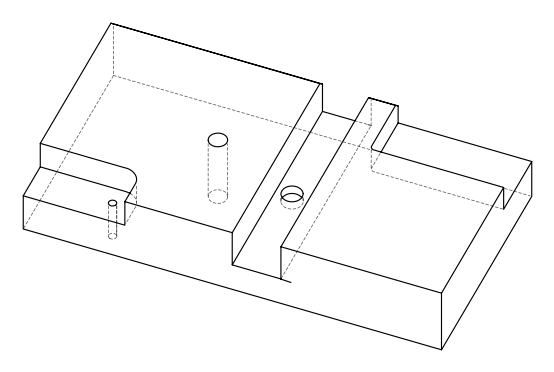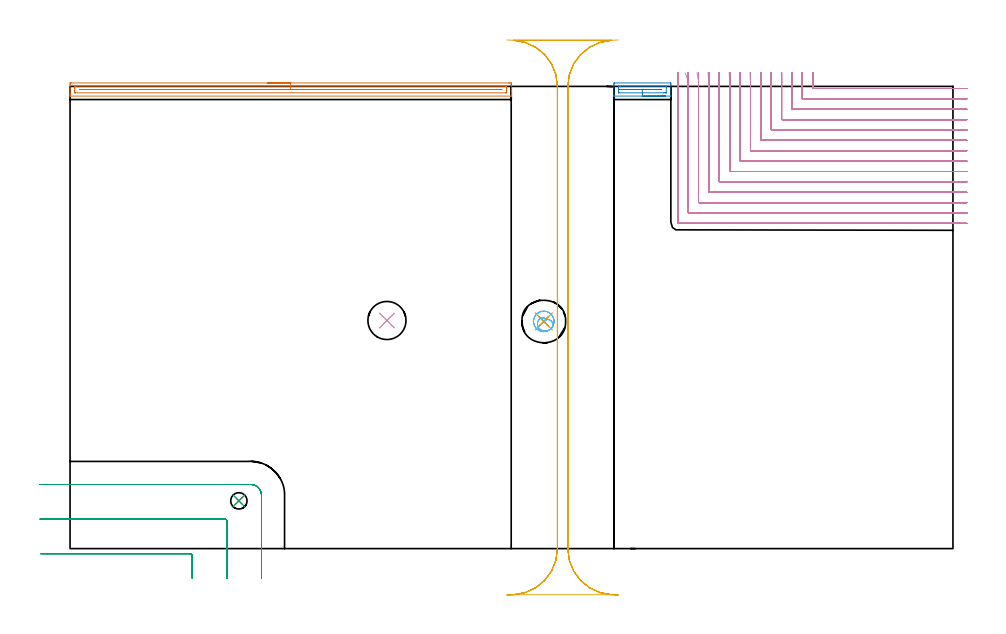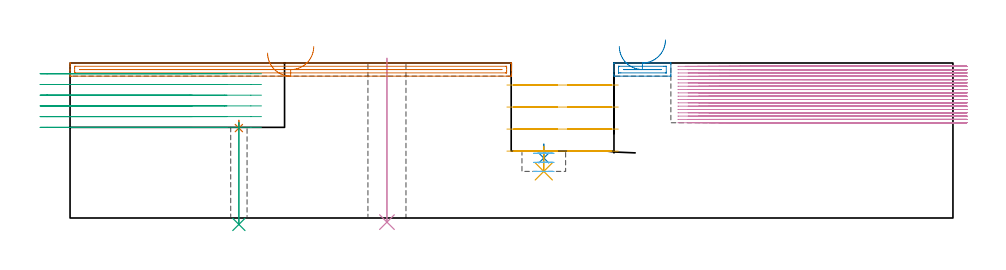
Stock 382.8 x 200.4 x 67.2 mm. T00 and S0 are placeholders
(PLAN: 11 operations, 8 tool changes, 89.2 min)
(1 SPOT_DRILL | STEP1HOLE | NXT0321_9005460120000 | 0.03 min | 3026 mm3)
(2 SPOT_DRILL_1 | STEP1POCKET | NXT0321_9005460120000 | 0.06 min | 4490 mm3)
(3 DRILL_THROUGH_HOLE_INTO_CENTER | STEP1HOLE | NXT0301_042 | 0.18 min | 1563 mm3)
(4 INDEXABLE_INSERT_DRILL_THROUGH_HOLE_FROM_SOLID | STEP1HOLE_1 | NXT0302_004 | 0.29 min | 14344 mm3)
(5 DRILL_BLIND_HOLE_INTO_CENTER | STEP1POCKET | NXT0301_128 | 0.05 min | 688 mm3)
(6 MILL_ROUGH_BLIND_HOLE_CONTOUR | STEP1POCKET | NXT0201_013 | Spiral | 0.61 min | 6465 mm3)
(7 AREA_MILL | FG_CHAMFER_SURFACE | UGT0205_001 | 4.73 min | 3170 mm3)
(8 AREA_MILL_1 | FG_CHAMFER_SURFACE_1 | UGT0205_001 | 0.73 min | 520 mm3)
(9 MILL_CORNER_NOTCH_RECTANGULAR | CORNER_NOTCH_RECTANGULAR | UGT0201_136 | Follow Part, ap 5, ae 75% | 4.27 min | 93768 mm3)
(10 MILL_CORNER_NOTCH_RECTANGULAR_1 | CORNER_NOTCH_RECTANGULAR_1 | NXT0201_008 | Follow Part, ap 1.5, ae 75% | 73.38 min | 197522 mm3)
(11 MILL_RECTANGULAR_SLOT | SLOT_RECTANGULAR | UGT0201_019 | Follow Part, ap 10, ae 75% | 4.87 min | 331398 mm3)
(TOOL NXT0321_9005460120000 | NC Spot Drill, 142deg, 12mm, Carbide, Uncoated | D12 PA142 FL30 Z2)
(TOOL NXT0301_042 | Carbide Drill 7.1mm [860.1-0710-057A1-MM 2214] | D7.1 PA140 FL85 Z2)
(TOOL NXT0302_004 | Index. Insert Drill 16.5mm [880-D1650L20-05] | D16.5 PA176 FL83 Z2)
(TOOL NXT0301_128 | Carbide Drill 12mm [861.1-1200-036A1-GP GC34] | D12 PA150 FL37.4 Z2)
(TOOL NXT0201_013 | ENDMILL 10mm | D10 FL30 Z4)
(TOOL UGT0205_001 | Chamfer Mill 20 x 3 x 45 deg. | D20 FL50 Z2)
(TOOL UGT0201_136 | Carbide End Mill 20.0 | D20 FL30 Z4)
(TOOL NXT0201_008 | ENDMILL 6mm [2P460-0600-NA 1630] | D6 FL26 Z6)
(TOOL UGT0201_019 | End mill 40 mm | D40 FL63 Z6)
(OP 1 SPOT_DRILL)
G17 G21 G94 G90
T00 M6
G54
G17 G0 G90 X73.2 Y20.7 S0 M3
G43 Z77.2 H0
G94 G81 G98 Z38.99 F250. R42.3
G80
M5
M2
(OP 2 SPOT_DRILL_1)
G17 G21 G94 G90
T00 M6
G54
G17 G0 G90 X205.4 Y98.5 S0 M3
G43 Z77.2 H0
G94 G81 G98 Z26. F250. R32.
G80
M5
M2
(OP 3 DRILL_THROUGH_HOLE_INTO_CENTER)
G17 G21 G94 G90
T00 M6
G54
G17 G0 G90 X73.2 Y20.7 S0 M3
G43 Z77.2 H1
G94 G73 G98 Z-2.792 F250. Q7.015 R41.3
G80
M5
M2
(OP 4 INDEXABLE_INSERT_DRILL_THROUGH_HOLE_FROM_SOLID)
G17 G21 G94 G90
T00 M6
G54
G17 G0 G90 X137.4 Y98.9 S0 M3
G43 Z77.2 H1
G94 G81 G98 Z-1.788 F250. R69.2
G80
M5
M2
(OP 5 DRILL_BLIND_HOLE_INTO_CENTER)
G17 G21 G94 G90
T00 M6
G54
G17 G0 G90 X205.4 Y98.5 S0 M3
G43 Z77.2 H1
G94 G81 G98 Z20.2 F250. R31.
G80
M5
M2
(OP 6 MILL_ROUGH_BLIND_HOLE_CONTOUR)
G17 G21 G94 G90
T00 M6
G54
G17 G0 G90 X205.4 Y98.5 S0 M3
G43 Z77.2 H0
Z28.067
G94 G3 X205.644 Y99.896 R0.719 F250.
X203.307 Y99.254 R2.104
X203.973 Y94.922 R2.939
X208.829 Y95.663 R3.691
X208.237 Y101.929 R4.45
X208.829 Y95.663 R-4.45
X208.533 Y98.796 R2.225
X205.4 Y98.5 R2.225
G0 Z24.133
G3 X205.644 Y99.896 R0.719
X203.307 Y99.254 R2.104
X203.973 Y94.922 R2.939
X208.829 Y95.663 R3.691
X208.237 Y101.929 R4.45
X208.829 Y95.663 R-4.45
X208.533 Y98.796 R2.225
X205.4 Y98.5 R2.225
G0 Z20.2
G3 X205.644 Y99.896 R0.719
X203.307 Y99.254 R2.104
X203.973 Y94.922 R2.939
X208.829 Y95.663 R3.691
X208.237 Y101.929 R4.45
X208.829 Y95.663 R-4.45
X208.533 Y98.796 R2.225
X205.4 Y98.5 R2.225
G0 Z77.2
M5
M2
(OP 7 AREA_MILL)
G17 G21 G94 G90
T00 M6
G54
G17 G0 G90 X85.65 Y201.9 S1061 M3
G43 Z77.2 H0
Z71.5
G94 G1 X85.688 Z70.629 F250.
X85.802 Z69.764
X85.991 Z68.912
X86.253 Z68.08
X86.587 Z67.274
X86.99 Z66.5
X87.459 Z65.764
X87.99 Z65.072
X88.579 Z64.429
X89.222 Z63.84
X89.914 Z63.309
X90.65 Z62.84
X91.424 Z62.437
X92.23 Z62.103
X93.062 Z61.841
X93.914 Z61.652
X94.778 Z61.538
X95.65 Z61.5
X190.079
X190.695 Y201.897 Z61.503
X191.293 Y201.891 Z61.505
X191.296 Y201.885 Z61.511
X191.3 Y201.283 Z62.113
Y200.996 Z62.4
Y199.497 Z63.898
Y198.922 Z64.475
Y198.603 Z64.793
Y198.028 Z65.368
Y197.71 Z65.685
Y197.074 Z66.326
Y196.639 Z66.76
Y196.26 Z67.131
Y196.214 Z67.176
X191.292 Y196.202 Z67.188
X191.142 Y196.2 Z67.2
X0.159
X0.01 Y196.202 Z67.188
X0.007 Y196.258 Z67.134
X0. Y196.64 Z66.76
Y197.073 Z66.326
Y197.71 Z65.685
Y198.922 Z64.475
Y199.497 Z63.898
X0.001 Y201.283 Z62.113
X0.004 Y201.885 Z61.511
X0.007 Y201.891 Z61.505
X0.605 Y201.9 Z61.5
X95.65
Y200.486 Z62.914
X188.91
X189.006 Y200.485 Z62.915
X189.197 Y200.479 Z62.921
X189.291 Y200.473 Z62.927
X189.295 Y200.445 Z62.955
X189.298 Y200.39 Z63.01
X189.3 Y199.999 Z63.401
Y199.497 Z63.903
Y198.603 Z64.797
X189.299 Y198.214 Z65.186
X189.29 Y197.71 Z65.69
X189.283 Y197.621 Z65.779
X189.101 Y197.616 Z65.784
X189.005 Y197.615 Z65.785
X2.39 Y197.614 Z65.786
X2.294 Y197.615 Z65.785
X2.104 Y197.621 Z65.779
X2.009 Y197.627 Z65.773
X2.005 Y197.655 Z65.745
X2.002 Y197.71 Z65.69
X2. Y198.1 Z65.3
Y198.603 Z64.797
Y199.497 Z63.903
X2.001 Y199.886 Z63.514
X2.01 Y200.39 Z63.01
X2.017 Y200.479 Z62.921
X2.199 Y200.484 Z62.916
X2.295 Y200.485 Z62.915
X95.65 Y200.486 Z62.914
Y199.071 Z64.329
X186.7
X187.125 Y199.064 Z64.336
X187.25 Y199.049 Z64.351
X187.166 Y199.035 Z64.365
X187.125 Y199.033 Z64.367
X186.699 Y199.029 Z64.371
X186.276 Y199.028 Z64.372
X4.642 Y199.029 Z64.371
X4.218 Y199.033 Z64.367
X4.175 Y199.036 Z64.364
X4.05 Y199.051 Z64.349
X4.134 Y199.065 Z64.335
X4.175 Y199.066 Z64.334
X4.6 Y199.071 Z64.329
X4.643
X95.65
X96.522 Z64.367
X97.387 Z64.48
X98.238 Z64.669
X99.07 Z64.932
X99.876 Z65.265
X100.65 Z65.668
X101.386 Z66.137
X102.078 Z66.668
X102.721 Z67.257
X103.31 Z67.901
X103.842 Z68.593
X104.31 Z69.329
X104.713 Z70.102
X105.047 Z70.908
X105.309 Z71.74
X105.498 Z72.592
X105.612 Z73.457
X105.65 Z74.329
G0 Z77.2
M5
M2
(OP 8 AREA_MILL_1)
G17 G21 G94 G90
T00 M6
G54
G17 G0 G90 X258.15 Y196.2 S1061 M3
G43 Z77.2 H0
G94 G1 X258.112 Z76.328 F250.
X257.998 Z75.463
X257.809 Z74.612
X257.547 Z73.78
X257.213 Z72.974
X256.81 Z72.2
X256.341 Z71.464
X255.81 Z70.772
X255.221 Z70.129
X254.578 Z69.54
X253.886 Z69.008
X253.15 Z68.54
X252.376 Z68.137
X251.57 Z67.803
X250.738 Z67.541
X249.886 Z67.352
X249.022 Z67.238
X248.15 Z67.2
X235.81
X235.802 Y196.201 Z67.198
X235.8 Y196.204 Z67.195
Y201.304 Z62.096
Y201.891 Z61.505
X236.114 Y201.9 Z61.5
X260.186 Y201.899 Z61.501
X260.5 Y201.891 Z61.505
Y201.304 Z62.096
Y196.204 Z67.195
X260.497 Y196.201 Z67.198
X260.49 Y196.2 Z67.2
X248.15
Y197.614 Z65.786
X238.014 Y197.615 Z65.785
X237.919 Y197.616 Z65.784
X237.857 Y197.618 Z65.782
X237.814 Y197.621 Z65.779
X237.81 Y197.639 Z65.761
X237.806 Y197.71 Z65.69
X237.801 Y197.926 Z65.474
Y200.39 Z63.01
X237.802 Y200.444 Z62.956
X237.806 Y200.47 Z62.93
X237.809 Y200.478 Z62.922
X237.826 Y200.48 Z62.92
X237.92 Y200.484 Z62.916
X238.014 Y200.485 Z62.915
X238.8 Y200.486 Z62.914
X258.286 Y200.485 Z62.915
X258.381 Y200.484 Z62.916
X258.443 Y200.482 Z62.918
X258.486 Y200.479 Z62.921
X258.49 Y200.461 Z62.939
X258.494 Y200.39 Z63.01
X258.499 Y200.174 Z63.226
Y197.71 Z65.69
X258.497 Y197.656 Z65.744
X258.494 Y197.63 Z65.77
X258.491 Y197.622 Z65.778
X258.474 Y197.62 Z65.78
X258.379 Y197.616 Z65.784
X258.286 Y197.615 Z65.785
X257.499 Y197.614 Z65.786
X248.15
Y199.028 Z64.372
X240.701
X240.238 Y199.029 Z64.371
X240.196 Y199.031 Z64.369
X239.929 Y199.05 Z64.35
X240.198 Y199.069 Z64.331
X240.239 Y199.071 Z64.329
X247.919 Y199.072 Z64.328
X256.062 Y199.071 Z64.329
X256.104 Y199.069 Z64.331
X256.382 Y199.051 Z64.349
X256.097 Y199.035 Z64.365
X255.685 Y199.029 Z64.371
X255.642
X248.15 Y199.028 Z64.372
X247.278 Z64.41
X246.413 Z64.523
X245.562 Z64.712
X244.73 Z64.975
X243.924 Z65.308
X243.15 Z65.711
X242.414 Z66.18
X241.722 Z66.711
X241.079 Z67.301
X240.49 Z67.944
X239.958 Z68.636
X239.49 Z69.372
X239.087 Z70.145
X238.753 Z70.951
X238.491 Z71.783
X238.302 Z72.635
X238.188 Z73.5
X238.15 Z74.372
G0 Z77.2
M5
M2
(OP 9 MILL_CORNER_NOTCH_RECTANGULAR)
G17 G21 G94 G90
T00 M6
G54
G17 G0 G90 X53. Y-13. S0 M3
G43 Z77.2 H0
Z62.55
G94 G1 Y-10. F250.
Y-3.195 F500.
G3 X52.005 Y-2.2 R1.
G1 X-9.755
X-12.755 F250.
G0 Z77.2
X68. Y-13.
Z62.55
G1 Y-10.
Y11.805 F500.
G3 X67.005 Y12.8 R1.
G1 X-10.
X-13. F250.
G0 Z77.2
X83. Y-13.
Z62.55
G1 Y-10.
Y23.2 F500.
G3 X78.4 Y27.8 R4.6
G1 X-10.
X-13. F250.
G0 Z77.2
X53. Y-13.
Z57.9
G1 Y-10.
Y-3.195 F500.
G3 X52.005 Y-2.2 R1.
G1 X-9.755
X-12.755 F250.
G0 Z77.2
X68. Y-13.
Z57.9
G1 Y-10.
Y11.805 F500.
G3 X67.005 Y12.8 R1.
G1 X-10.
X-13. F250.
G0 Z77.2
X83. Y-13.
Z57.9
G1 Y-10.
Y23.2 F500.
G3 X78.4 Y27.8 R4.6
G1 X-10.
X-13. F250.
G0 Z77.2
X53. Y-13.
Z53.25
G1 Y-10.
Y-3.195 F500.
G3 X52.005 Y-2.2 R1.
G1 X-9.755
X-12.755 F250.
G0 Z77.2
X68. Y-13.
Z53.25
G1 Y-10.
Y11.805 F500.
G3 X67.005 Y12.8 R1.
G1 X-10.
X-13. F250.
G0 Z77.2
X83. Y-13.
Z53.25
G1 Y-10.
Y23.2 F500.
G3 X78.4 Y27.8 R4.6
G1 X-10.
X-13. F250.
G0 Z77.2
X53. Y-13.
Z48.6
G1 Y-10.
Y-3.195 F500.
G3 X52.005 Y-2.2 R1.
G1 X-9.755
X-12.755 F250.
G0 Z77.2
X68. Y-13.
Z48.6
G1 Y-10.
Y11.805 F500.
G3 X67.005 Y12.8 R1.
G1 X-10.
X-13. F250.
G0 Z77.2
X83. Y-13.
Z48.6
G1 Y-10.
Y23.2 F500.
G3 X78.4 Y27.8 R4.6
G1 X-10.
X-13. F250.
G0 Z77.2
X53. Y-13.
Z43.95
G1 Y-10.
Y-3.195 F500.
G3 X52.005 Y-2.2 R1.
G1 X-9.755
X-12.755 F250.
G0 Z77.2
X68. Y-13.
Z43.95
G1 Y-10.
Y11.805 F500.
G3 X67.005 Y12.8 R1.
G1 X-10.
X-13. F250.
G0 Z77.2
X83. Y-13.
Z43.95
G1 Y-10.
Y23.2 F500.
G3 X78.4 Y27.8 R4.6
G1 X-10.
X-13. F250.
G0 Z77.2
X53. Y-13.
Z39.3
G1 Y-10.
Y-3.195 F500.
G3 X52.005 Y-2.2 R1.
G1 X-9.755
X-12.755 F250.
G0 Z77.2
X68. Y-13.
Z39.3
G1 Y-10.
Y11.805 F500.
G3 X67.005 Y12.8 R1.
G1 X-10.
X-13. F250.
G0 Z77.2
X83. Y-13.
Z39.3
G1 Y-10.
Y23.2 F500.
G3 X78.4 Y27.8 R4.6
G1 X-10.
X-13. F250.
G0 Z77.2
M5
M2
(OP 10 MILL_CORNER_NOTCH_RECTANGULAR_1)
G17 G21 G94 G90
T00 M6
G54
G17 G0 G90 X321.903 Y206.399 S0 M3
G43 Z77.2 H1
Z65.761
G94 G1 X321.981 Y203.4 F250.
G2 X322. Y201.89 R58.5 F500.
G1 Y199.795
G3 X322.295 Y199.5 R0.3
G1 X385.8
X388.8 F250.
G0 Z77.2
X317.395 Y206.399
Z65.761
G1 X317.479 Y203.4
G2 X317.5 Y201.89 R54. F500.
G1 Y195.296
G3 X317.796 Y195. R0.3
G1 X385.8
X388.8 F250.
G0 Z77.2
X312.885 Y206.399
Z65.761
G1 X312.977 Y203.4
G2 X313. Y201.89 R49.5 F500.
G1 Y190.796
G3 X313.296 Y190.5 R0.3
G1 X385.8
X388.8 F250.
G0 Z77.2
X308.374 Y206.398
Z65.761
G1 X308.475 Y203.4
G2 X308.5 Y201.89 R45. F500.
G1 Y186.296
G3 X308.796 Y186. R0.3
G1 X385.8
X388.8 F250.
G0 Z77.2
X303.86 Y206.398
Z65.761
G1 X303.972 Y203.4
G2 X304. Y201.89 R40.5 F500.
G1 Y181.796
G3 X304.296 Y181.5 R0.3
G1 X385.8
X388.8 F250.
G0 Z77.2
X299.343 Y206.397
Z65.761
G1 X299.468 Y203.4
G2 X299.5 Y201.89 R36. F500.
G1 Y177.296
G3 X299.796 Y177. R0.3
G1 X385.8
X388.8 F250.
G0 Z77.2
X294.82 Y206.397
Z65.761
G1 X294.964 Y203.4
G2 X295. Y201.89 R31.5 F500.
G1 Y172.796
G3 X295.296 Y172.5 R0.3
G1 X385.8
X388.8 F250.
G0 Z77.2
X290.29 Y206.395
Z65.761
G1 X290.458 Y203.4
G2 X290.5 Y201.89 R27. F500.
G1 Y168.297
G3 X290.797 Y168. R0.3
G1 X385.8
X388.8 F250.
G0 Z77.2
X285.748 Y206.393
Z65.761
G1 X285.949 Y203.4
G2 X286. Y201.89 R22.5 F500.
G1 Y163.797
G3 X286.297 Y163.5 R0.3
G1 X385.8
X388.8 F250.
G0 Z77.2
X281.185 Y206.389
Z65.761
G1 X281.437 Y203.4
G2 X281.5 Y201.89 R18. F500.
G1 Y159.297
G3 X281.797 Y159. R0.3
G1 X385.8
X388.8 F250.
G0 Z77.2
X276.58 Y206.381
Z65.761
G1 X276.915 Y203.4
G2 X277. Y201.89 R13.5 F500.
G1 Y154.797
G3 X277.297 Y154.5 R0.3
G1 X385.8
X388.8 F250.
G0 Z77.2
X271.869 Y206.357
Z65.761
G1 X272.372 Y203.4
G2 X272.5 Y201.89 R9. F500.
G1 Y150.297
G3 X272.797 Y150. R0.3
G1 X385.8
X388.8 F250.
G0 Z77.2
X266.733 Y206.226
Z65.761
G1 X267.739 Y203.4
G2 X268. Y201.89 R4.5 F500.
G1 Y145.797
G3 X268.297 Y145.5 R0.3
G1 X385.8
X388.8 F250.
G0 Z77.2
X263.5 Y204.89
Z65.761
G1 Y201.89
Y141.298 F500.
G3 X263.798 Y141. R0.3
G1 X385.8
X388.8 F250.
G0 Z77.2
X321.989 Y206.4
Z64.322
G1 X322. Y203.4
Y203.186 F500.
Y199.795
G3 X322.295 Y199.5 R0.3
G1 X385.8
X388.8 F250.
G0 Z77.2
X317.488 Y206.4
Z64.322
G1 X317.5 Y203.4
Y203.186 F500.
Y195.296
G3 X317.796 Y195. R0.3
G1 X385.8
X388.8 F250.
G0 Z77.2
X312.987 Y206.4
Z64.322
G1 X313. Y203.4
Y203.186 F500.
Y190.796
G3 X313.296 Y190.5 R0.3
G1 X385.8
X388.8 F250.
G0 Z77.2
X308.485 Y206.4
Z64.322
G1 X308.499 Y203.4
X308.5 Y203.186 F500.
Y186.296
G3 X308.796 Y186. R0.3
G1 X385.8
X388.8 F250.
G0 Z77.2
X303.984 Y206.4
Z64.322
G1 X303.999 Y203.4
X304. Y203.186 F500.
Y181.796
G3 X304.296 Y181.5 R0.3
G1 X385.8
X388.8 F250.
G0 Z77.2
X299.482 Y206.4
Z64.322
G1 X299.499 Y203.4
X299.5 Y203.186 F500.
Y177.296
G3 X299.796 Y177. R0.3
G1 X385.8
X388.8 F250.
G0 Z77.2
X294.979 Y206.4
Z64.322
G1 X294.999 Y203.4
X295. Y203.186 F500.
Y172.796
G3 X295.296 Y172.5 R0.3
G1 X385.8
X388.8 F250.
G0 Z77.2
X290.475 Y206.4
Z64.322
G1 X290.499 Y203.4
X290.5 Y203.186 F500.
Y168.297
G3 X290.797 Y168. R0.3
G1 X385.8
X388.8 F250.
G0 Z77.2
X285.971 Y206.4
Z64.322
G1 X285.999 Y203.4
G2 X286. Y203.186 R22.5 F500.
G1 Y163.797
G3 X286.297 Y163.5 R0.3
G1 X385.8
X388.8 F250.
G0 Z77.2
X281.463 Y206.4
Z64.322
G1 X281.499 Y203.4
G2 X281.5 Y203.186 R18. F500.
G1 Y159.297
G3 X281.797 Y159. R0.3
G1 X385.8
X388.8 F250.
G0 Z77.2
X276.951 Y206.4
Z64.322
G1 X276.998 Y203.4
G2 X277. Y203.186 R13.5 F500.
G1 Y154.797
G3 X277.297 Y154.5 R0.3
G1 X385.8
X388.8 F250.
G0 Z77.2
X272.426 Y206.399
Z64.322
G1 X272.497 Y203.4
G2 X272.5 Y203.186 R9. F500.
G1 Y150.297
G3 X272.797 Y150. R0.3
G1 X385.8
X388.8 F250.
G0 Z77.2
X267.853 Y206.397
Z64.322
G1 X267.995 Y203.4
G2 X268. Y203.186 R4.5 F500.
G1 Y145.797
G3 X268.297 Y145.5 R0.3
G1 X385.8
X388.8 F250.
G0 Z77.2
X263.5 Y206.186
Z64.322
G1 Y203.186
Y141.298 F500.
G3 X263.798 Y141. R0.3
G1 X385.8
X388.8 F250.
G0 Z77.2
X322. Y206.4
Z62.883
G1 Y203.4
Y199.795 F500.
G3 X322.295 Y199.5 R0.3
G1 X385.8
X388.8 F250.
G0 Z77.2
X317.5 Y206.4
Z62.883
G1 Y203.4
Y195.296 F500.
G3 X317.796 Y195. R0.3
G1 X385.8
X388.8 F250.
G0 Z77.2
X313. Y206.4
Z62.883
G1 Y203.4
Y190.796 F500.
G3 X313.296 Y190.5 R0.3
G1 X385.8
X388.8 F250.
G0 Z77.2
X308.5 Y206.4
Z62.883
G1 Y203.4
Y186.296 F500.
G3 X308.796 Y186. R0.3
G1 X385.8
X388.8 F250.
G0 Z77.2
X304. Y206.4
Z62.883
G1 Y203.4
Y181.796 F500.
G3 X304.296 Y181.5 R0.3
G1 X385.8
X388.8 F250.
G0 Z77.2
X299.5 Y206.4
Z62.883
G1 Y203.4
Y177.296 F500.
G3 X299.796 Y177. R0.3
G1 X385.8
X388.8 F250.
G0 Z77.2
X295. Y206.4
Z62.883
G1 Y203.4
Y172.796 F500.
G3 X295.296 Y172.5 R0.3
G1 X385.8
X388.8 F250.
G0 Z77.2
X290.5 Y206.4
Z62.883
G1 Y203.4
Y168.297 F500.
G3 X290.797 Y168. R0.3
G1 X385.8
X388.8 F250.
G0 Z77.2
X286. Y206.4
Z62.883
G1 Y203.4
Y163.797 F500.
G3 X286.297 Y163.5 R0.3
G1 X385.8
X388.8 F250.
G0 Z77.2
X281.5 Y206.4
Z62.883
G1 Y203.4
Y159.297 F500.
G3 X281.797 Y159. R0.3
G1 X385.8
X388.8 F250.
G0 Z77.2
X277. Y206.4
Z62.883
G1 Y203.4
Y154.797 F500.
G3 X277.297 Y154.5 R0.3
G1 X385.8
X388.8 F250.
G0 Z77.2
X272.5 Y206.4
Z62.883
G1 Y203.4
Y150.297 F500.
G3 X272.797 Y150. R0.3
G1 X385.8
X388.8 F250.
G0 Z77.2
X268. Y206.4
Z62.883
G1 Y203.4
Y145.797 F500.
G3 X268.297 Y145.5 R0.3
G1 X385.8
X388.8 F250.
G0 Z77.2
X263.5 Y206.4
Z62.883
G1 Y203.4
Y141.298 F500.
G3 X263.798 Y141. R0.3
G1 X385.8
X388.8 F250.
G0 Z77.2
X322. Y206.4
Z61.444
G1 Y203.4
Y199.795 F500.
G3 X322.295 Y199.5 R0.3
G1 X385.8
X388.8 F250.
G0 Z77.2
X317.5 Y206.4
Z61.444
G1 Y203.4
Y195.296 F500.
G3 X317.796 Y195. R0.3
G1 X385.8
X388.8 F250.
G0 Z77.2
X313. Y206.4
Z61.444
G1 Y203.4
Y190.796 F500.
G3 X313.296 Y190.5 R0.3
G1 X385.8
X388.8 F250.
G0 Z77.2
X308.5 Y206.4
Z61.444
G1 Y203.4
Y186.296 F500.
G3 X308.796 Y186. R0.3
G1 X385.8
X388.8 F250.
G0 Z77.2
X304. Y206.4
Z61.444
G1 Y203.4
Y181.796 F500.
G3 X304.296 Y181.5 R0.3
G1 X385.8
X388.8 F250.
G0 Z77.2
X299.5 Y206.4
Z61.444
G1 Y203.4
Y177.296 F500.
G3 X299.796 Y177. R0.3
G1 X385.8
X388.8 F250.
G0 Z77.2
X295. Y206.4
Z61.444
G1 Y203.4
Y172.796 F500.
G3 X295.296 Y172.5 R0.3
G1 X385.8
X388.8 F250.
G0 Z77.2
X290.5 Y206.4
Z61.444
G1 Y203.4
Y168.297 F500.
G3 X290.797 Y168. R0.3
G1 X385.8
X388.8 F250.
G0 Z77.2
X286. Y206.4
Z61.444
G1 Y203.4
Y163.797 F500.
G3 X286.297 Y163.5 R0.3
G1 X385.8
X388.8 F250.
G0 Z77.2
X281.5 Y206.4
Z61.444
G1 Y203.4
Y159.297 F500.
G3 X281.797 Y159. R0.3
G1 X385.8
X388.8 F250.
G0 Z77.2
X277. Y206.4
Z61.444
G1 Y203.4
Y154.797 F500.
G3 X277.297 Y154.5 R0.3
G1 X385.8
X388.8 F250.
G0 Z77.2
X272.5 Y206.4
Z61.444
G1 Y203.4
Y150.297 F500.
G3 X272.797 Y150. R0.3
G1 X385.8
X388.8 F250.
G0 Z77.2
X268. Y206.4
Z61.444
G1 Y203.4
Y145.797 F500.
G3 X268.297 Y145.5 R0.3
G1 X385.8
X388.8 F250.
G0 Z77.2
X263.5 Y206.4
Z61.444
G1 Y203.4
Y141.298 F500.
G3 X263.798 Y141. R0.3
G1 X385.8
X388.8 F250.
G0 Z77.2
X322. Y206.4
Z60.005
G1 Y203.4
Y199.795 F500.
G3 X322.295 Y199.5 R0.3
G1 X385.8
X388.8 F250.
G0 Z77.2
X317.5 Y206.4
Z60.005
G1 Y203.4
Y195.296 F500.
G3 X317.796 Y195. R0.3
G1 X385.8
X388.8 F250.
G0 Z77.2
X313. Y206.4
Z60.005
G1 Y203.4
Y190.796 F500.
G3 X313.296 Y190.5 R0.3
G1 X385.8
X388.8 F250.
G0 Z77.2
X308.5 Y206.4
Z60.005
G1 Y203.4
Y186.296 F500.
G3 X308.796 Y186. R0.3
G1 X385.8
X388.8 F250.
G0 Z77.2
X304. Y206.4
Z60.005
G1 Y203.4
Y181.796 F500.
G3 X304.296 Y181.5 R0.3
G1 X385.8
X388.8 F250.
G0 Z77.2
X299.5 Y206.4
Z60.005
G1 Y203.4
Y177.296 F500.
G3 X299.796 Y177. R0.3
G1 X385.8
X388.8 F250.
G0 Z77.2
X295. Y206.4
Z60.005
G1 Y203.4
Y172.796 F500.
G3 X295.296 Y172.5 R0.3
G1 X385.8
X388.8 F250.
G0 Z77.2
X290.5 Y206.4
Z60.005
G1 Y203.4
Y168.297 F500.
G3 X290.797 Y168. R0.3
G1 X385.8
X388.8 F250.
G0 Z77.2
X286. Y206.4
Z60.005
G1 Y203.4
Y163.797 F500.
G3 X286.297 Y163.5 R0.3
G1 X385.8
X388.8 F250.
G0 Z77.2
X281.5 Y206.4
Z60.005
G1 Y203.4
Y159.297 F500.
G3 X281.797 Y159. R0.3
G1 X385.8
X388.8 F250.
G0 Z77.2
X277. Y206.4
Z60.005
G1 Y203.4
Y154.797 F500.
G3 X277.297 Y154.5 R0.3
G1 X385.8
X388.8 F250.
G0 Z77.2
X272.5 Y206.4
Z60.005
G1 Y203.4
Y150.297 F500.
G3 X272.797 Y150. R0.3
G1 X385.8
X388.8 F250.
G0 Z77.2
X268. Y206.4
Z60.005
G1 Y203.4
Y145.797 F500.
G3 X268.297 Y145.5 R0.3
G1 X385.8
X388.8 F250.
G0 Z77.2
X263.5 Y206.4
Z60.005
G1 Y203.4
Y141.298 F500.
G3 X263.798 Y141. R0.3
G1 X385.8
X388.8 F250.
G0 Z77.2
X322. Y206.4
Z58.567
G1 Y203.4
Y199.795 F500.
G3 X322.295 Y199.5 R0.3
G1 X385.8
X388.8 F250.
G0 Z77.2
X317.5 Y206.4
Z58.567
G1 Y203.4
Y195.296 F500.
G3 X317.796 Y195. R0.3
G1 X385.8
X388.8 F250.
G0 Z77.2
X313. Y206.4
Z58.567
G1 Y203.4
Y190.796 F500.
G3 X313.296 Y190.5 R0.3
G1 X385.8
X388.8 F250.
G0 Z77.2
X308.5 Y206.4
Z58.567
G1 Y203.4
Y186.296 F500.
G3 X308.796 Y186. R0.3
G1 X385.8
X388.8 F250.
G0 Z77.2
X304. Y206.4
Z58.567
G1 Y203.4
Y181.796 F500.
G3 X304.296 Y181.5 R0.3
G1 X385.8
X388.8 F250.
G0 Z77.2
X299.5 Y206.4
Z58.567
G1 Y203.4
Y177.296 F500.
G3 X299.796 Y177. R0.3
G1 X385.8
X388.8 F250.
G0 Z77.2
X295. Y206.4
Z58.567
G1 Y203.4
Y172.796 F500.
G3 X295.296 Y172.5 R0.3
G1 X385.8
X388.8 F250.
G0 Z77.2
X290.5 Y206.4
Z58.567
G1 Y203.4
Y168.297 F500.
G3 X290.797 Y168. R0.3
G1 X385.8
X388.8 F250.
G0 Z77.2
X286. Y206.4
Z58.567
G1 Y203.4
Y163.797 F500.
G3 X286.297 Y163.5 R0.3
G1 X385.8
X388.8 F250.
G0 Z77.2
X281.5 Y206.4
Z58.567
G1 Y203.4
Y159.297 F500.
G3 X281.797 Y159. R0.3
G1 X385.8
X388.8 F250.
G0 Z77.2
X277. Y206.4
Z58.567
G1 Y203.4
Y154.797 F500.
G3 X277.297 Y154.5 R0.3
G1 X385.8
X388.8 F250.
G0 Z77.2
X272.5 Y206.4
Z58.567
G1 Y203.4
Y150.297 F500.
G3 X272.797 Y150. R0.3
G1 X385.8
X388.8 F250.
G0 Z77.2
X268. Y206.4
Z58.567
G1 Y203.4
Y145.797 F500.
G3 X268.297 Y145.5 R0.3
G1 X385.8
X388.8 F250.
G0 Z77.2
X263.5 Y206.4
Z58.567
G1 Y203.4
Y141.298 F500.
G3 X263.798 Y141. R0.3
G1 X385.8
X388.8 F250.
G0 Z77.2
X322. Y206.4
Z57.128
G1 Y203.4
Y199.795 F500.
G3 X322.295 Y199.5 R0.3
G1 X385.8
X388.8 F250.
G0 Z77.2
X317.5 Y206.4
Z57.128
G1 Y203.4
Y195.296 F500.
G3 X317.796 Y195. R0.3
G1 X385.8
X388.8 F250.
G0 Z77.2
X313. Y206.4
Z57.128
G1 Y203.4
Y190.796 F500.
G3 X313.296 Y190.5 R0.3
G1 X385.8
X388.8 F250.
G0 Z77.2
X308.5 Y206.4
Z57.128
G1 Y203.4
Y186.296 F500.
G3 X308.796 Y186. R0.3
G1 X385.8
X388.8 F250.
G0 Z77.2
X304. Y206.4
Z57.128
G1 Y203.4
Y181.796 F500.
G3 X304.296 Y181.5 R0.3
G1 X385.8
X388.8 F250.
G0 Z77.2
X299.5 Y206.4
Z57.128
G1 Y203.4
Y177.296 F500.
G3 X299.796 Y177. R0.3
G1 X385.8
X388.8 F250.
G0 Z77.2
X295. Y206.4
Z57.128
G1 Y203.4
Y172.796 F500.
G3 X295.296 Y172.5 R0.3
G1 X385.8
X388.8 F250.
G0 Z77.2
X290.5 Y206.4
Z57.128
G1 Y203.4
Y168.297 F500.
G3 X290.797 Y168. R0.3
G1 X385.8
X388.8 F250.
G0 Z77.2
X286. Y206.4
Z57.128
G1 Y203.4
Y163.797 F500.
G3 X286.297 Y163.5 R0.3
G1 X385.8
X388.8 F250.
G0 Z77.2
X281.5 Y206.4
Z57.128
G1 Y203.4
Y159.297 F500.
G3 X281.797 Y159. R0.3
G1 X385.8
X388.8 F250.
G0 Z77.2
X277. Y206.4
Z57.128
G1 Y203.4
Y154.797 F500.
G3 X277.297 Y154.5 R0.3
G1 X385.8
X388.8 F250.
G0 Z77.2
X272.5 Y206.4
Z57.128
G1 Y203.4
Y150.297 F500.
G3 X272.797 Y150. R0.3
G1 X385.8
X388.8 F250.
G0 Z77.2
X268. Y206.4
Z57.128
G1 Y203.4
Y145.797 F500.
G3 X268.297 Y145.5 R0.3
G1 X385.8
X388.8 F250.
G0 Z77.2
X263.5 Y206.4
Z57.128
G1 Y203.4
Y141.298 F500.
G3 X263.798 Y141. R0.3
G1 X385.8
X388.8 F250.
G0 Z77.2
X322. Y206.4
Z55.689
G1 Y203.4
Y199.795 F500.
G3 X322.295 Y199.5 R0.3
G1 X385.8
X388.8 F250.
G0 Z77.2
X317.5 Y206.4
Z55.689
G1 Y203.4
Y195.296 F500.
G3 X317.796 Y195. R0.3
G1 X385.8
X388.8 F250.
G0 Z77.2
X313. Y206.4
Z55.689
G1 Y203.4
Y190.796 F500.
G3 X313.296 Y190.5 R0.3
G1 X385.8
X388.8 F250.
G0 Z77.2
X308.5 Y206.4
Z55.689
G1 Y203.4
Y186.296 F500.
G3 X308.796 Y186. R0.3
G1 X385.8
X388.8 F250.
G0 Z77.2
X304. Y206.4
Z55.689
G1 Y203.4
Y181.796 F500.
G3 X304.296 Y181.5 R0.3
G1 X385.8
X388.8 F250.
G0 Z77.2
X299.5 Y206.4
Z55.689
G1 Y203.4
Y177.296 F500.
G3 X299.796 Y177. R0.3
G1 X385.8
X388.8 F250.
G0 Z77.2
X295. Y206.4
Z55.689
G1 Y203.4
Y172.796 F500.
G3 X295.296 Y172.5 R0.3
G1 X385.8
X388.8 F250.
G0 Z77.2
X290.5 Y206.4
Z55.689
G1 Y203.4
Y168.297 F500.
G3 X290.797 Y168. R0.3
G1 X385.8
X388.8 F250.
G0 Z77.2
X286. Y206.4
Z55.689
G1 Y203.4
Y163.797 F500.
G3 X286.297 Y163.5 R0.3
G1 X385.8
X388.8 F250.
G0 Z77.2
X281.5 Y206.4
Z55.689
G1 Y203.4
Y159.297 F500.
G3 X281.797 Y159. R0.3
G1 X385.8
X388.8 F250.
G0 Z77.2
X277. Y206.4
Z55.689
G1 Y203.4
Y154.797 F500.
G3 X277.297 Y154.5 R0.3
G1 X385.8
X388.8 F250.
G0 Z77.2
X272.5 Y206.4
Z55.689
G1 Y203.4
Y150.297 F500.
G3 X272.797 Y150. R0.3
G1 X385.8
X388.8 F250.
G0 Z77.2
X268. Y206.4
Z55.689
G1 Y203.4
Y145.797 F500.
G3 X268.297 Y145.5 R0.3
G1 X385.8
X388.8 F250.
G0 Z77.2
X263.5 Y206.4
Z55.689
G1 Y203.4
Y141.298 F500.
G3 X263.798 Y141. R0.3
G1 X385.8
X388.8 F250.
G0 Z77.2
X322. Y206.4
Z54.25
G1 Y203.4
Y199.795 F500.
G3 X322.295 Y199.5 R0.3
G1 X385.8
X388.8 F250.
G0 Z77.2
X317.5 Y206.4
Z54.25
G1 Y203.4
Y195.296 F500.
G3 X317.796 Y195. R0.3
G1 X385.8
X388.8 F250.
G0 Z77.2
X313. Y206.4
Z54.25
G1 Y203.4
Y190.796 F500.
G3 X313.296 Y190.5 R0.3
G1 X385.8
X388.8 F250.
G0 Z77.2
X308.5 Y206.4
Z54.25
G1 Y203.4
Y186.296 F500.
G3 X308.796 Y186. R0.3
G1 X385.8
X388.8 F250.
G0 Z77.2
X304. Y206.4
Z54.25
G1 Y203.4
Y181.796 F500.
G3 X304.296 Y181.5 R0.3
G1 X385.8
X388.8 F250.
G0 Z77.2
X299.5 Y206.4
Z54.25
G1 Y203.4
Y177.296 F500.
G3 X299.796 Y177. R0.3
G1 X385.8
X388.8 F250.
G0 Z77.2
X295. Y206.4
Z54.25
G1 Y203.4
Y172.796 F500.
G3 X295.296 Y172.5 R0.3
G1 X385.8
X388.8 F250.
G0 Z77.2
X290.5 Y206.4
Z54.25
G1 Y203.4
Y168.297 F500.
G3 X290.797 Y168. R0.3
G1 X385.8
X388.8 F250.
G0 Z77.2
X286. Y206.4
Z54.25
G1 Y203.4
Y163.797 F500.
G3 X286.297 Y163.5 R0.3
G1 X385.8
X388.8 F250.
G0 Z77.2
X281.5 Y206.4
Z54.25
G1 Y203.4
Y159.297 F500.
G3 X281.797 Y159. R0.3
G1 X385.8
X388.8 F250.
G0 Z77.2
X277. Y206.4
Z54.25
G1 Y203.4
Y154.797 F500.
G3 X277.297 Y154.5 R0.3
G1 X385.8
X388.8 F250.
G0 Z77.2
X272.5 Y206.4
Z54.25
G1 Y203.4
Y150.297 F500.
G3 X272.797 Y150. R0.3
G1 X385.8
X388.8 F250.
G0 Z77.2
X268. Y206.4
Z54.25
G1 Y203.4
Y145.797 F500.
G3 X268.297 Y145.5 R0.3
G1 X385.8
X388.8 F250.
G0 Z77.2
X263.5 Y206.4
Z54.25
G1 Y203.4
Y141.298 F500.
G3 X263.798 Y141. R0.3
G1 X385.8
X388.8 F250.
G0 Z77.2
X322. Y206.4
Z52.811
G1 Y203.4
Y199.795 F500.
G3 X322.295 Y199.5 R0.3
G1 X385.8
X388.8 F250.
G0 Z77.2
X317.5 Y206.4
Z52.811
G1 Y203.4
Y195.296 F500.
G3 X317.796 Y195. R0.3
G1 X385.8
X388.8 F250.
G0 Z77.2
X313. Y206.4
Z52.811
G1 Y203.4
Y190.796 F500.
G3 X313.296 Y190.5 R0.3
G1 X385.8
X388.8 F250.
G0 Z77.2
X308.5 Y206.4
Z52.811
G1 Y203.4
Y186.296 F500.
G3 X308.796 Y186. R0.3
G1 X385.8
X388.8 F250.
G0 Z77.2
X304. Y206.4
Z52.811
G1 Y203.4
Y181.796 F500.
G3 X304.296 Y181.5 R0.3
G1 X385.8
X388.8 F250.
G0 Z77.2
X299.5 Y206.4
Z52.811
G1 Y203.4
Y177.296 F500.
G3 X299.796 Y177. R0.3
G1 X385.8
X388.8 F250.
G0 Z77.2
X295. Y206.4
Z52.811
G1 Y203.4
Y172.796 F500.
G3 X295.296 Y172.5 R0.3
G1 X385.8
X388.8 F250.
G0 Z77.2
X290.5 Y206.4
Z52.811
G1 Y203.4
Y168.297 F500.
G3 X290.797 Y168. R0.3
G1 X385.8
X388.8 F250.
G0 Z77.2
X286. Y206.4
Z52.811
G1 Y203.4
Y163.797 F500.
G3 X286.297 Y163.5 R0.3
G1 X385.8
X388.8 F250.
G0 Z77.2
X281.5 Y206.4
Z52.811
G1 Y203.4
Y159.297 F500.
G3 X281.797 Y159. R0.3
G1 X385.8
X388.8 F250.
G0 Z77.2
X277. Y206.4
Z52.811
G1 Y203.4
Y154.797 F500.
G3 X277.297 Y154.5 R0.3
G1 X385.8
X388.8 F250.
G0 Z77.2
X272.5 Y206.4
Z52.811
G1 Y203.4
Y150.297 F500.
G3 X272.797 Y150. R0.3
G1 X385.8
X388.8 F250.
G0 Z77.2
X268. Y206.4
Z52.811
G1 Y203.4
Y145.797 F500.
G3 X268.297 Y145.5 R0.3
G1 X385.8
X388.8 F250.
G0 Z77.2
X263.5 Y206.4
Z52.811
G1 Y203.4
Y141.298 F500.
G3 X263.798 Y141. R0.3
G1 X385.8
X388.8 F250.
G0 Z77.2
X322. Y206.4
Z51.372
G1 Y203.4
Y199.795 F500.
G3 X322.295 Y199.5 R0.3
G1 X385.8
X388.8 F250.
G0 Z77.2
X317.5 Y206.4
Z51.372
G1 Y203.4
Y195.296 F500.
G3 X317.796 Y195. R0.3
G1 X385.8
X388.8 F250.
G0 Z77.2
X313. Y206.4
Z51.372
G1 Y203.4
Y190.796 F500.
G3 X313.296 Y190.5 R0.3
G1 X385.8
X388.8 F250.
G0 Z77.2
X308.5 Y206.4
Z51.372
G1 Y203.4
Y186.296 F500.
G3 X308.796 Y186. R0.3
G1 X385.8
X388.8 F250.
G0 Z77.2
X304. Y206.4
Z51.372
G1 Y203.4
Y181.796 F500.
G3 X304.296 Y181.5 R0.3
G1 X385.8
X388.8 F250.
G0 Z77.2
X299.5 Y206.4
Z51.372
G1 Y203.4
Y177.296 F500.
G3 X299.796 Y177. R0.3
G1 X385.8
X388.8 F250.
G0 Z77.2
X295. Y206.4
Z51.372
G1 Y203.4
Y172.796 F500.
G3 X295.296 Y172.5 R0.3
G1 X385.8
X388.8 F250.
G0 Z77.2
X290.5 Y206.4
Z51.372
G1 Y203.4
Y168.297 F500.
G3 X290.797 Y168. R0.3
G1 X385.8
X388.8 F250.
G0 Z77.2
X286. Y206.4
Z51.372
G1 Y203.4
Y163.797 F500.
G3 X286.297 Y163.5 R0.3
G1 X385.8
X388.8 F250.
G0 Z77.2
X281.5 Y206.4
Z51.372
G1 Y203.4
Y159.297 F500.
G3 X281.797 Y159. R0.3
G1 X385.8
X388.8 F250.
G0 Z77.2
X277. Y206.4
Z51.372
G1 Y203.4
Y154.797 F500.
G3 X277.297 Y154.5 R0.3
G1 X385.8
X388.8 F250.
G0 Z77.2
X272.5 Y206.4
Z51.372
G1 Y203.4
Y150.297 F500.
G3 X272.797 Y150. R0.3
G1 X385.8
X388.8 F250.
G0 Z77.2
X268. Y206.4
Z51.372
G1 Y203.4
Y145.797 F500.
G3 X268.297 Y145.5 R0.3
G1 X385.8
X388.8 F250.
G0 Z77.2
X263.5 Y206.4
Z51.372
G1 Y203.4
Y141.298 F500.
G3 X263.798 Y141. R0.3
G1 X385.8
X388.8 F250.
G0 Z77.2
X322. Y206.4
Z49.933
G1 Y203.4
Y199.795 F500.
G3 X322.295 Y199.5 R0.3
G1 X385.8
X388.8 F250.
G0 Z77.2
X317.5 Y206.4
Z49.933
G1 Y203.4
Y195.296 F500.
G3 X317.796 Y195. R0.3
G1 X385.8
X388.8 F250.
G0 Z77.2
X313. Y206.4
Z49.933
G1 Y203.4
Y190.796 F500.
G3 X313.296 Y190.5 R0.3
G1 X385.8
X388.8 F250.
G0 Z77.2
X308.5 Y206.4
Z49.933
G1 Y203.4
Y186.296 F500.
G3 X308.796 Y186. R0.3
G1 X385.8
X388.8 F250.
G0 Z77.2
X304. Y206.4
Z49.933
G1 Y203.4
Y181.796 F500.
G3 X304.296 Y181.5 R0.3
G1 X385.8
X388.8 F250.
G0 Z77.2
X299.5 Y206.4
Z49.933
G1 Y203.4
Y177.296 F500.
G3 X299.796 Y177. R0.3
G1 X385.8
X388.8 F250.
G0 Z77.2
X295. Y206.4
Z49.933
G1 Y203.4
Y172.796 F500.
G3 X295.296 Y172.5 R0.3
G1 X385.8
X388.8 F250.
G0 Z77.2
X290.5 Y206.4
Z49.933
G1 Y203.4
Y168.297 F500.
G3 X290.797 Y168. R0.3
G1 X385.8
X388.8 F250.
G0 Z77.2
X286. Y206.4
Z49.933
G1 Y203.4
Y163.797 F500.
G3 X286.297 Y163.5 R0.3
G1 X385.8
X388.8 F250.
G0 Z77.2
X281.5 Y206.4
Z49.933
G1 Y203.4
Y159.297 F500.
G3 X281.797 Y159. R0.3
G1 X385.8
X388.8 F250.
G0 Z77.2
X277. Y206.4
Z49.933
G1 Y203.4
Y154.797 F500.
G3 X277.297 Y154.5 R0.3
G1 X385.8
X388.8 F250.
G0 Z77.2
X272.5 Y206.4
Z49.933
G1 Y203.4
Y150.297 F500.
G3 X272.797 Y150. R0.3
G1 X385.8
X388.8 F250.
G0 Z77.2
X268. Y206.4
Z49.933
G1 Y203.4
Y145.797 F500.
G3 X268.297 Y145.5 R0.3
G1 X385.8
X388.8 F250.
G0 Z77.2
X263.5 Y206.4
Z49.933
G1 Y203.4
Y141.298 F500.
G3 X263.798 Y141. R0.3
G1 X385.8
X388.8 F250.
G0 Z77.2
X322. Y206.4
Z48.494
G1 Y203.4
Y199.795 F500.
G3 X322.295 Y199.5 R0.3
G1 X385.8
X388.8 F250.
G0 Z77.2
X317.5 Y206.4
Z48.494
G1 Y203.4
Y195.296 F500.
G3 X317.796 Y195. R0.3
G1 X385.8
X388.8 F250.
G0 Z77.2
X313. Y206.4
Z48.494
G1 Y203.4
Y190.796 F500.
G3 X313.296 Y190.5 R0.3
G1 X385.8
X388.8 F250.
G0 Z77.2
X308.5 Y206.4
Z48.494
G1 Y203.4
Y186.296 F500.
G3 X308.796 Y186. R0.3
G1 X385.8
X388.8 F250.
G0 Z77.2
X304. Y206.4
Z48.494
G1 Y203.4
Y181.796 F500.
G3 X304.296 Y181.5 R0.3
G1 X385.8
X388.8 F250.
G0 Z77.2
X299.5 Y206.4
Z48.494
G1 Y203.4
Y177.296 F500.
G3 X299.796 Y177. R0.3
G1 X385.8
X388.8 F250.
G0 Z77.2
X295. Y206.4
Z48.494
G1 Y203.4
Y172.796 F500.
G3 X295.296 Y172.5 R0.3
G1 X385.8
X388.8 F250.
G0 Z77.2
X290.5 Y206.4
Z48.494
G1 Y203.4
Y168.297 F500.
G3 X290.797 Y168. R0.3
G1 X385.8
X388.8 F250.
G0 Z77.2
X286. Y206.4
Z48.494
G1 Y203.4
Y163.797 F500.
G3 X286.297 Y163.5 R0.3
G1 X385.8
X388.8 F250.
G0 Z77.2
X281.5 Y206.4
Z48.494
G1 Y203.4
Y159.297 F500.
G3 X281.797 Y159. R0.3
G1 X385.8
X388.8 F250.
G0 Z77.2
X277. Y206.4
Z48.494
G1 Y203.4
Y154.797 F500.
G3 X277.297 Y154.5 R0.3
G1 X385.8
X388.8 F250.
G0 Z77.2
X272.5 Y206.4
Z48.494
G1 Y203.4
Y150.297 F500.
G3 X272.797 Y150. R0.3
G1 X385.8
X388.8 F250.
G0 Z77.2
X268. Y206.4
Z48.494
G1 Y203.4
Y145.797 F500.
G3 X268.297 Y145.5 R0.3
G1 X385.8
X388.8 F250.
G0 Z77.2
X263.5 Y206.4
Z48.494
G1 Y203.4
Y141.298 F500.
G3 X263.798 Y141. R0.3
G1 X385.8
X388.8 F250.
G0 Z77.2
X322. Y206.4
Z47.056
G1 Y203.4
Y199.795 F500.
G3 X322.295 Y199.5 R0.3
G1 X385.8
X388.8 F250.
G0 Z77.2
X317.5 Y206.4
Z47.056
G1 Y203.4
Y195.296 F500.
G3 X317.796 Y195. R0.3
G1 X385.8
X388.8 F250.
G0 Z77.2
X313. Y206.4
Z47.056
G1 Y203.4
Y190.796 F500.
G3 X313.296 Y190.5 R0.3
G1 X385.8
X388.8 F250.
G0 Z77.2
X308.5 Y206.4
Z47.056
G1 Y203.4
Y186.296 F500.
G3 X308.796 Y186. R0.3
G1 X385.8
X388.8 F250.
G0 Z77.2
X304. Y206.4
Z47.056
G1 Y203.4
Y181.796 F500.
G3 X304.296 Y181.5 R0.3
G1 X385.8
X388.8 F250.
G0 Z77.2
X299.5 Y206.4
Z47.056
G1 Y203.4
Y177.296 F500.
G3 X299.796 Y177. R0.3
G1 X385.8
X388.8 F250.
G0 Z77.2
X295. Y206.4
Z47.056
G1 Y203.4
Y172.796 F500.
G3 X295.296 Y172.5 R0.3
G1 X385.8
X388.8 F250.
G0 Z77.2
X290.5 Y206.4
Z47.056
G1 Y203.4
Y168.297 F500.
G3 X290.797 Y168. R0.3
G1 X385.8
X388.8 F250.
G0 Z77.2
X286. Y206.4
Z47.056
G1 Y203.4
Y163.797 F500.
G3 X286.297 Y163.5 R0.3
G1 X385.8
X388.8 F250.
G0 Z77.2
X281.5 Y206.4
Z47.056
G1 Y203.4
Y159.297 F500.
G3 X281.797 Y159. R0.3
G1 X385.8
X388.8 F250.
G0 Z77.2
X277. Y206.4
Z47.056
G1 Y203.4
Y154.797 F500.
G3 X277.297 Y154.5 R0.3
G1 X385.8
X388.8 F250.
G0 Z77.2
X272.5 Y206.4
Z47.056
G1 Y203.4
Y150.297 F500.
G3 X272.797 Y150. R0.3
G1 X385.8
X388.8 F250.
G0 Z77.2
X268. Y206.4
Z47.056
G1 Y203.4
Y145.797 F500.
G3 X268.297 Y145.5 R0.3
G1 X385.8
X388.8 F250.
G0 Z77.2
X263.5 Y206.4
Z47.056
G1 Y203.4
Y141.298 F500.
G3 X263.798 Y141. R0.3
G1 X385.8
X388.8 F250.
G0 Z77.2
X322. Y206.4
Z45.617
G1 Y203.4
Y199.795 F500.
G3 X322.295 Y199.5 R0.3
G1 X385.8
X388.8 F250.
G0 Z77.2
X317.5 Y206.4
Z45.617
G1 Y203.4
Y195.296 F500.
G3 X317.796 Y195. R0.3
G1 X385.8
X388.8 F250.
G0 Z77.2
X313. Y206.4
Z45.617
G1 Y203.4
Y190.796 F500.
G3 X313.296 Y190.5 R0.3
G1 X385.8
X388.8 F250.
G0 Z77.2
X308.5 Y206.4
Z45.617
G1 Y203.4
Y186.296 F500.
G3 X308.796 Y186. R0.3
G1 X385.8
X388.8 F250.
G0 Z77.2
X304. Y206.4
Z45.617
G1 Y203.4
Y181.796 F500.
G3 X304.296 Y181.5 R0.3
G1 X385.8
X388.8 F250.
G0 Z77.2
X299.5 Y206.4
Z45.617
G1 Y203.4
Y177.296 F500.
G3 X299.796 Y177. R0.3
G1 X385.8
X388.8 F250.
G0 Z77.2
X295. Y206.4
Z45.617
G1 Y203.4
Y172.796 F500.
G3 X295.296 Y172.5 R0.3
G1 X385.8
X388.8 F250.
G0 Z77.2
X290.5 Y206.4
Z45.617
G1 Y203.4
Y168.297 F500.
G3 X290.797 Y168. R0.3
G1 X385.8
X388.8 F250.
G0 Z77.2
X286. Y206.4
Z45.617
G1 Y203.4
Y163.797 F500.
G3 X286.297 Y163.5 R0.3
G1 X385.8
X388.8 F250.
G0 Z77.2
X281.5 Y206.4
Z45.617
G1 Y203.4
Y159.297 F500.
G3 X281.797 Y159. R0.3
G1 X385.8
X388.8 F250.
G0 Z77.2
X277. Y206.4
Z45.617
G1 Y203.4
Y154.797 F500.
G3 X277.297 Y154.5 R0.3
G1 X385.8
X388.8 F250.
G0 Z77.2
X272.5 Y206.4
Z45.617
G1 Y203.4
Y150.297 F500.
G3 X272.797 Y150. R0.3
G1 X385.8
X388.8 F250.
G0 Z77.2
X268. Y206.4
Z45.617
G1 Y203.4
Y145.797 F500.
G3 X268.297 Y145.5 R0.3
G1 X385.8
X388.8 F250.
G0 Z77.2
X263.5 Y206.4
Z45.617
G1 Y203.4
Y141.298 F500.
G3 X263.798 Y141. R0.3
G1 X385.8
X388.8 F250.
G0 Z77.2
X322. Y206.4
Z44.178
G1 Y203.4
Y199.795 F500.
G3 X322.295 Y199.5 R0.3
G1 X385.8
X388.8 F250.
G0 Z77.2
X317.5 Y206.4
Z44.178
G1 Y203.4
Y195.296 F500.
G3 X317.796 Y195. R0.3
G1 X385.8
X388.8 F250.
G0 Z77.2
X313. Y206.4
Z44.178
G1 Y203.4
Y190.796 F500.
G3 X313.296 Y190.5 R0.3
G1 X385.8
X388.8 F250.
G0 Z77.2
X308.5 Y206.4
Z44.178
G1 Y203.4
Y186.296 F500.
G3 X308.796 Y186. R0.3
G1 X385.8
X388.8 F250.
G0 Z77.2
X304. Y206.4
Z44.178
G1 Y203.4
Y181.796 F500.
G3 X304.296 Y181.5 R0.3
G1 X385.8
X388.8 F250.
G0 Z77.2
X299.5 Y206.4
Z44.178
G1 Y203.4
Y177.296 F500.
G3 X299.796 Y177. R0.3
G1 X385.8
X388.8 F250.
G0 Z77.2
X295. Y206.4
Z44.178
G1 Y203.4
Y172.796 F500.
G3 X295.296 Y172.5 R0.3
G1 X385.8
X388.8 F250.
G0 Z77.2
X290.5 Y206.4
Z44.178
G1 Y203.4
Y168.297 F500.
G3 X290.797 Y168. R0.3
G1 X385.8
X388.8 F250.
G0 Z77.2
X286. Y206.4
Z44.178
G1 Y203.4
Y163.797 F500.
G3 X286.297 Y163.5 R0.3
G1 X385.8
X388.8 F250.
G0 Z77.2
X281.5 Y206.4
Z44.178
G1 Y203.4
Y159.297 F500.
G3 X281.797 Y159. R0.3
G1 X385.8
X388.8 F250.
G0 Z77.2
X277. Y206.4
Z44.178
G1 Y203.4
Y154.797 F500.
G3 X277.297 Y154.5 R0.3
G1 X385.8
X388.8 F250.
G0 Z77.2
X272.5 Y206.4
Z44.178
G1 Y203.4
Y150.297 F500.
G3 X272.797 Y150. R0.3
G1 X385.8
X388.8 F250.
G0 Z77.2
X268. Y206.4
Z44.178
G1 Y203.4
Y145.797 F500.
G3 X268.297 Y145.5 R0.3
G1 X385.8
X388.8 F250.
G0 Z77.2
X263.5 Y206.4
Z44.178
G1 Y203.4
Y141.298 F500.
G3 X263.798 Y141. R0.3
G1 X385.8
X388.8 F250.
G0 Z77.2
X322. Y206.4
Z42.739
G1 Y203.4
Y199.795 F500.
G3 X322.295 Y199.5 R0.3
G1 X385.8
X388.8 F250.
G0 Z77.2
X317.5 Y206.4
Z42.739
G1 Y203.4
Y195.296 F500.
G3 X317.796 Y195. R0.3
G1 X385.8
X388.8 F250.
G0 Z77.2
X313. Y206.4
Z42.739
G1 Y203.4
Y190.796 F500.
G3 X313.296 Y190.5 R0.3
G1 X385.8
X388.8 F250.
G0 Z77.2
X308.5 Y206.4
Z42.739
G1 Y203.4
Y186.296 F500.
G3 X308.796 Y186. R0.3
G1 X385.8
X388.8 F250.
G0 Z77.2
X304. Y206.4
Z42.739
G1 Y203.4
Y181.796 F500.
G3 X304.296 Y181.5 R0.3
G1 X385.8
X388.8 F250.
G0 Z77.2
X299.5 Y206.4
Z42.739
G1 Y203.4
Y177.296 F500.
G3 X299.796 Y177. R0.3
G1 X385.8
X388.8 F250.
G0 Z77.2
X295. Y206.4
Z42.739
G1 Y203.4
Y172.796 F500.
G3 X295.296 Y172.5 R0.3
G1 X385.8
X388.8 F250.
G0 Z77.2
X290.5 Y206.4
Z42.739
G1 Y203.4
Y168.297 F500.
G3 X290.797 Y168. R0.3
G1 X385.8
X388.8 F250.
G0 Z77.2
X286. Y206.4
Z42.739
G1 Y203.4
Y163.797 F500.
G3 X286.297 Y163.5 R0.3
G1 X385.8
X388.8 F250.
G0 Z77.2
X281.5 Y206.4
Z42.739
G1 Y203.4
Y159.297 F500.
G3 X281.797 Y159. R0.3
G1 X385.8
X388.8 F250.
G0 Z77.2
X277. Y206.4
Z42.739
G1 Y203.4
Y154.797 F500.
G3 X277.297 Y154.5 R0.3
G1 X385.8
X388.8 F250.
G0 Z77.2
X272.5 Y206.4
Z42.739
G1 Y203.4
Y150.297 F500.
G3 X272.797 Y150. R0.3
G1 X385.8
X388.8 F250.
G0 Z77.2
X268. Y206.4
Z42.739
G1 Y203.4
Y145.797 F500.
G3 X268.297 Y145.5 R0.3
G1 X385.8
X388.8 F250.
G0 Z77.2
X263.5 Y206.4
Z42.739
G1 Y203.4
Y141.298 F500.
G3 X263.798 Y141. R0.3
G1 X385.8
X388.8 F250.
G0 Z77.2
X322. Y206.4
Z41.3
G1 Y203.4
Y199.795 F500.
G3 X322.295 Y199.5 R0.3
G1 X385.8
X388.8 F250.
G0 Z77.2
X317.5 Y206.4
Z41.3
G1 Y203.4
Y195.296 F500.
G3 X317.796 Y195. R0.3
G1 X385.8
X388.8 F250.
G0 Z77.2
X313. Y206.4
Z41.3
G1 Y203.4
Y190.796 F500.
G3 X313.296 Y190.5 R0.3
G1 X385.8
X388.8 F250.
G0 Z77.2
X308.5 Y206.4
Z41.3
G1 Y203.4
Y186.296 F500.
G3 X308.796 Y186. R0.3
G1 X385.8
X388.8 F250.
G0 Z77.2
X304. Y206.4
Z41.3
G1 Y203.4
Y181.796 F500.
G3 X304.296 Y181.5 R0.3
G1 X385.8
X388.8 F250.
G0 Z77.2
X299.5 Y206.4
Z41.3
G1 Y203.4
Y177.296 F500.
G3 X299.796 Y177. R0.3
G1 X385.8
X388.8 F250.
G0 Z77.2
X295. Y206.4
Z41.3
G1 Y203.4
Y172.796 F500.
G3 X295.296 Y172.5 R0.3
G1 X385.8
X388.8 F250.
G0 Z77.2
X290.5 Y206.4
Z41.3
G1 Y203.4
Y168.297 F500.
G3 X290.797 Y168. R0.3
G1 X385.8
X388.8 F250.
G0 Z77.2
X286. Y206.4
Z41.3
G1 Y203.4
Y163.797 F500.
G3 X286.297 Y163.5 R0.3
G1 X385.8
X388.8 F250.
G0 Z77.2
X281.5 Y206.4
Z41.3
G1 Y203.4
Y159.297 F500.
G3 X281.797 Y159. R0.3
G1 X385.8
X388.8 F250.
G0 Z77.2
X277. Y206.4
Z41.3
G1 Y203.4
Y154.797 F500.
G3 X277.297 Y154.5 R0.3
G1 X385.8
X388.8 F250.
G0 Z77.2
X272.5 Y206.4
Z41.3
G1 Y203.4
Y150.297 F500.
G3 X272.797 Y150. R0.3
G1 X385.8
X388.8 F250.
G0 Z77.2
X268. Y206.4
Z41.3
G1 Y203.4
Y145.797 F500.
G3 X268.297 Y145.5 R0.3
G1 X385.8
X388.8 F250.
G0 Z77.2
X263.5 Y206.4
Z41.3
G1 Y203.4
Y141.298 F500.
G3 X263.798 Y141. R0.3
G1 X385.8
X388.8 F250.
G0 Z77.2
M5
M2
(OP 11 MILL_RECTANGULAR_SLOT)
G17 G21 G94 G90
T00 M6
G54
G17 G0 G90 X237.7 Y-20.134 S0 M3
G43 Z77.2 H0
Z57.65
G94 G1 X234.705 Y-19.97 F250.
G2 X215.803 Y-0.32 R20. F500.
X215.8 Y0. R20. F445.
G1 Y69.68
Y79.68 F491.
Y89.68 F500.
Y179.68 F445.
Y200.4 F500.
G2 X234.705 Y220.37 R20.
G1 Y220.4
X192.395
Y220.37
G2 X211.3 Y200.4 R20.
G1 Y0.
G2 X192.395 Y-19.97 R20.
G1 X189.4 Y-20.134 F250.
G0 Z77.2
Y220.534
Z48.1
G1 X192.395 Y220.37
G2 X211.297 Y200.72 R20. F500.
X211.3 Y200.4 R20. F417.
G1 Y130.72
Y100.72 F500.
Y20.72 F418.
Y0. F500.
G2 X192.395 Y-19.97 R20.
G1 Y-20.
X234.705
Y-19.97
G2 X215.8 Y0. R20.
G1 Y200.4
G2 X234.705 Y220.37 R20.
G1 X237.7 Y220.534 F250.
G0 Z77.2
Y-20.134
Z38.55
G1 X234.705 Y-19.97
G2 X215.803 Y-0.32 R20. F500.
X215.8 Y0. R20. F445.
G1 Y69.68
Y99.68 F500.
Y179.68 F443.
Y200.4 F500.
G2 X234.705 Y220.37 R20.
G1 Y220.4
X192.395
Y220.37
G2 X211.3 Y200.4 R20.
G1 Y0.
G2 X192.395 Y-19.97 R20.
G1 X189.4 Y-20.134 F250.
G0 X237.7 Z29.
G1 X234.705 Y-19.97
G2 X215.803 Y-0.32 R20. F500.
X215.8 Y0. R20. F425.
G1 Y69.68
Y99.68 F500.
Y179.68 F423.
Y200.4 F500.
G2 X234.705 Y220.37 R20.
G1 Y220.4
X192.395
Y220.37
G2 X211.3 Y200.4 R20.
G1 Y0.
G2 X192.395 Y-19.97 R20.
G1 X189.4 Y-20.134 F250.
G0 Z77.2
M5
M2
